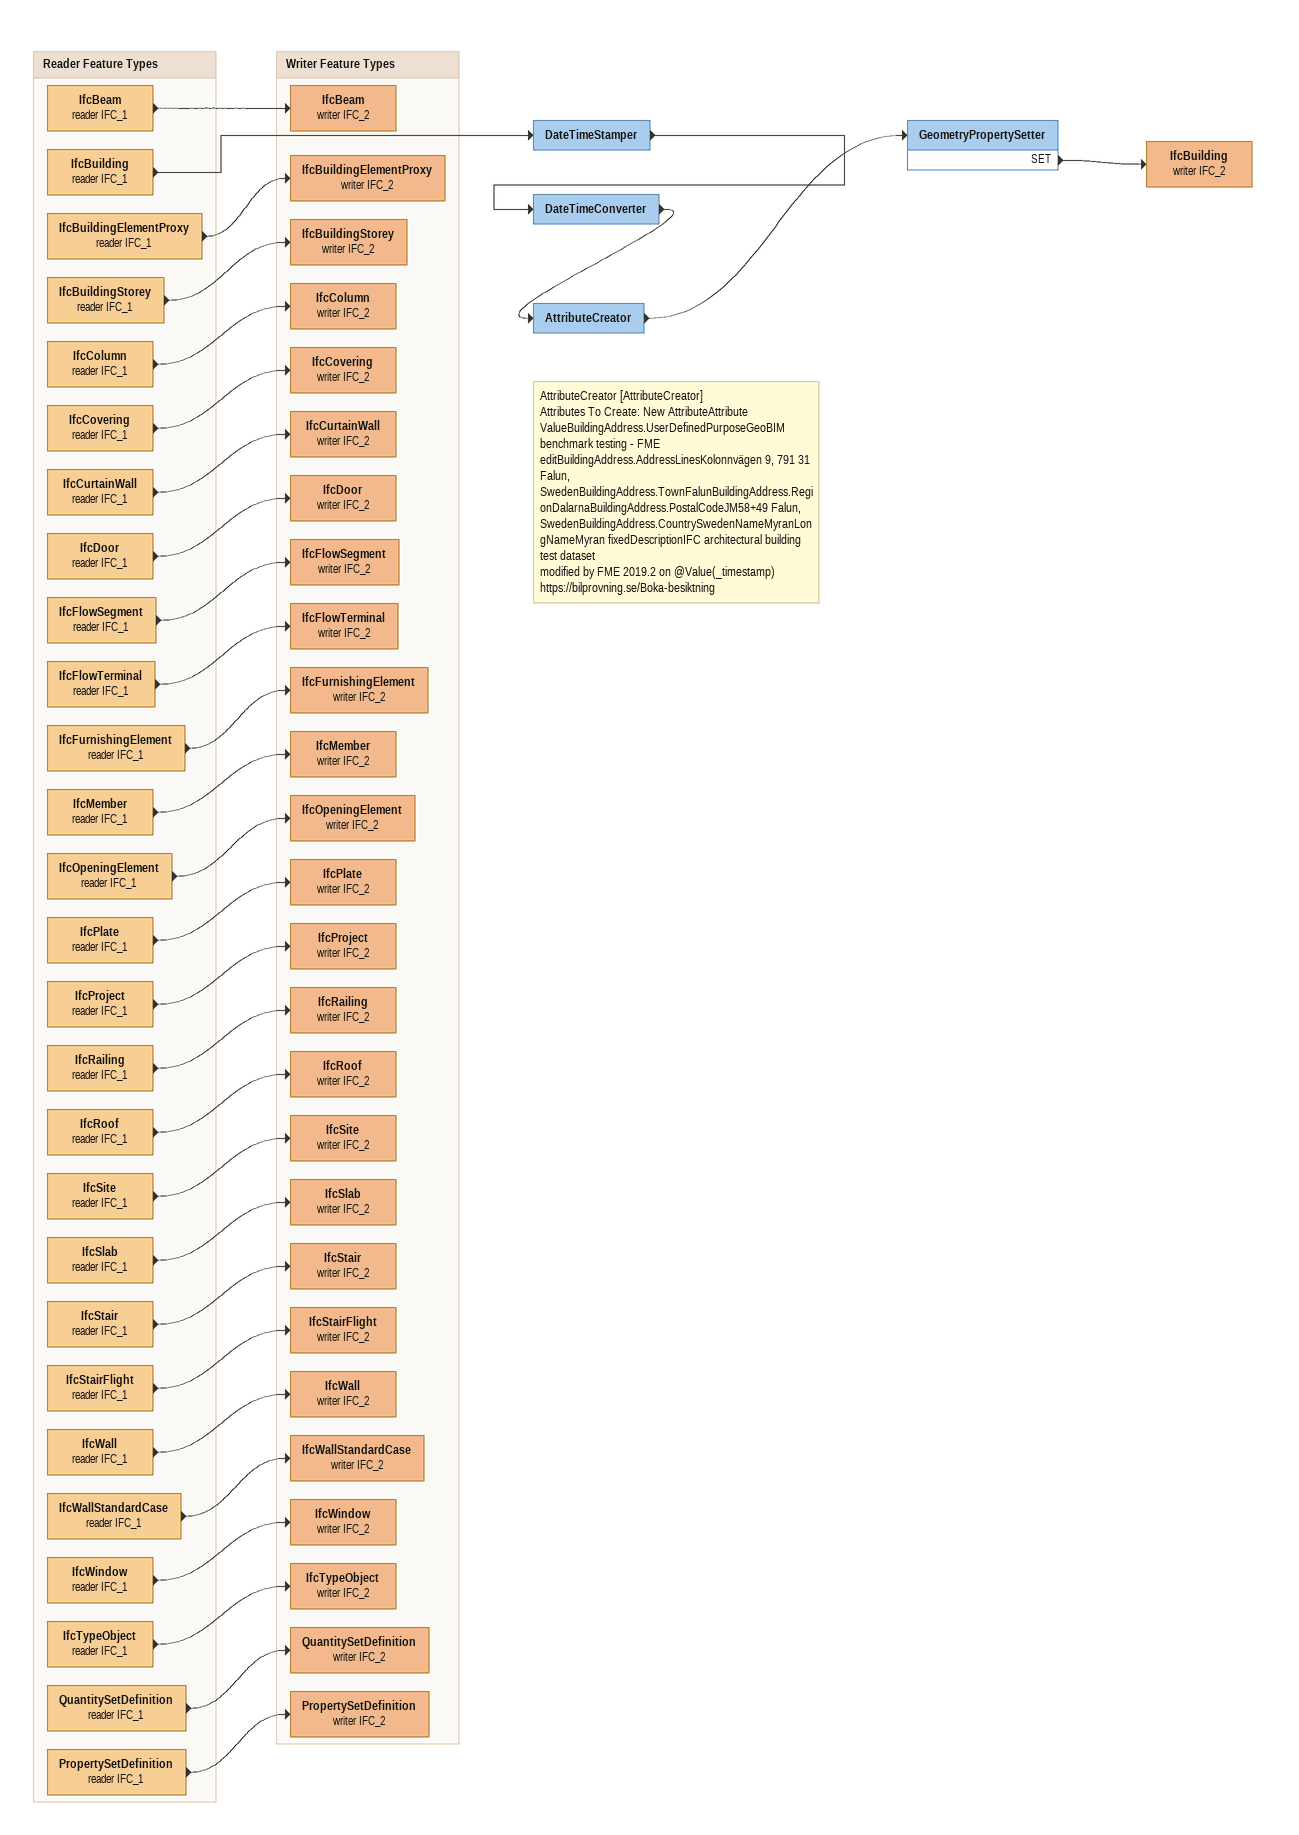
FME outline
DateTimeStamper
    -> DateTimeConverter
DateTimeConverter
    -> AttributeCreator
Note: AttributeCreator [AttributeCreator] / Attributes To Create: New AttributeAttribute ValueBuildingAddress.UserDefinedPurposeGeoBIM benchmark testing - FME editBuildingAddress.AddressLinesKolonnvägen 9, 791 31 Falun, SwedenBuildingAddress.TownFalunBuildingAddress.RegionDalarnaBuildingAddress.PostalCodeJM58+49 Falun, SwedenBuildingAddress.CountrySwedenNameMyranLongNameMyran fixedDescriptionIFC architectural building test dataset / modified by FME 2019.2 on @Value(_timestamp) / https://bilprovning.se/Boka-besiktning
AttributeCreator
    -> GeometryPropertySetter
GeometryPropertySetter
    SET -> IfcBuilding (writer IFC_2)
IfcBuilding (writer IFC_2)

Bookmark: Reader Feature Types
IfcBuildingElementProxy (reader IFC_1)
    -> IfcBuildingElementProxy (writer IFC_2)
IfcBeam (reader IFC_1)
    -> IfcBeam (writer IFC_2)
IfcBuilding (reader IFC_1)
    -> DateTimeStamper
IfcBuildingStorey (reader IFC_1)
    -> IfcBuildingStorey (writer IFC_2)
IfcColumn (reader IFC_1)
    -> IfcColumn (writer IFC_2)
IfcCovering (reader IFC_1)
    -> IfcCovering (writer IFC_2)
IfcCurtainWall (reader IFC_1)
    -> IfcCurtainWall (writer IFC_2)
IfcDoor (reader IFC_1)
    -> IfcDoor (writer IFC_2)
IfcFlowSegment (reader IFC_1)
    -> IfcFlowSegment (writer IFC_2)
IfcFlowTerminal (reader IFC_1)
    -> IfcFlowTerminal (writer IFC_2)
IfcFurnishingElement (reader IFC_1)
    -> IfcFurnishingElement (writer IFC_2)
IfcMember (reader IFC_1)
    -> IfcMember (writer IFC_2)
IfcOpeningElement (reader IFC_1)
    -> IfcOpeningElement (writer IFC_2)
IfcPlate (reader IFC_1)
    -> IfcPlate (writer IFC_2)
IfcProject (reader IFC_1)
    -> IfcProject (writer IFC_2)
IfcRailing (reader IFC_1)
    -> IfcRailing (writer IFC_2)
IfcRoof (reader IFC_1)
    -> IfcRoof (writer IFC_2)
IfcSite (reader IFC_1)
    -> IfcSite (writer IFC_2)
IfcSlab (reader IFC_1)
    -> IfcSlab (writer IFC_2)
IfcStair (reader IFC_1)
    -> IfcStair (writer IFC_2)
IfcStairFlight (reader IFC_1)
    -> IfcStairFlight (writer IFC_2)
IfcWall (reader IFC_1)
    -> IfcWall (writer IFC_2)
IfcWallStandardCase (reader IFC_1)
    -> IfcWallStandardCase (writer IFC_2)
IfcWindow (reader IFC_1)
    -> IfcWindow (writer IFC_2)
IfcTypeObject (reader IFC_1)
    -> IfcTypeObject (writer IFC_2)
QuantitySetDefinition (reader IFC_1)
    -> QuantitySetDefinition (writer IFC_2)
PropertySetDefinition (reader IFC_1)
    -> PropertySetDefinition (writer IFC_2)

Bookmark: Writer Feature Types
IfcBuildingElementProxy (writer IFC_2)
IfcBeam (writer IFC_2)
IfcBuildingStorey (writer IFC_2)
IfcColumn (writer IFC_2)
IfcCovering (writer IFC_2)
IfcCurtainWall (writer IFC_2)
IfcDoor (writer IFC_2)
IfcFlowSegment (writer IFC_2)
IfcFlowTerminal (writer IFC_2)
IfcFurnishingElement (writer IFC_2)
IfcMember (writer IFC_2)
IfcOpeningElement (writer IFC_2)
IfcPlate (writer IFC_2)
IfcProject (writer IFC_2)
IfcRailing (writer IFC_2)
IfcRoof (writer IFC_2)
IfcSite (writer IFC_2)
IfcSlab (writer IFC_2)
IfcStair (writer IFC_2)
IfcStairFlight (writer IFC_2)
IfcWall (writer IFC_2)
IfcWallStandardCase (writer IFC_2)
IfcWindow (writer IFC_2)
IfcTypeObject (writer IFC_2)
QuantitySetDefinition (writer IFC_2)
PropertySetDefinition (writer IFC_2)
